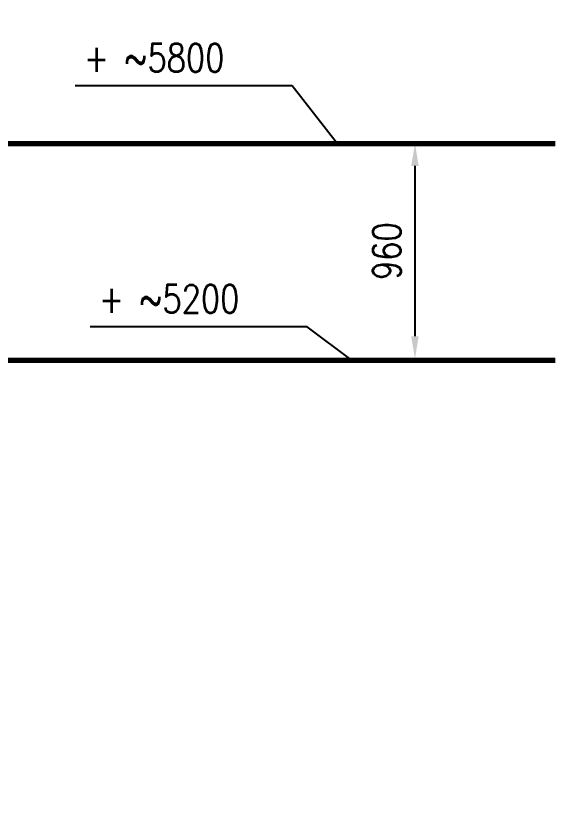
# Model space of a CAD drawing. Header units: millimetres. Extents: x -37020 to 35906, y -101 to 52234.
# Drawn here: x -90.522 to -88.118, y 406.216 to 409.761 of the extents above; entities that cross this region are included whole.
import ezdxf

# ---------------------------------------------------------------- set-up
doc = ezdxf.new("R2010")
doc.units = ezdxf.units.MM
doc.header["$PDMODE"] = 35
doc.header["$PDSIZE"] = 1
doc.linetypes.add('CENTER', pattern=[50.8, 31.75, -6.35, 6.35, -6.35])
doc.linetypes.add('CENTER2', pattern=[28.575, 19.05, -3.175, 3.175, -3.175])
for name, color, linetype in [('0_EJES', 1, 'CENTER2'), ('GE-Cotas', 1, 'Continuous'), ('M0_EQUIPOS', 2, 'Continuous')]:
    doc.layers.add(name, color=color, linetype=linetype)
doc.styles.add('Romans', font='romans.shx', dxfattribs={"width": 0.8})
doc.dimstyles.new('COTAS GENERAL', dxfattribs={"dimscale": 0.1, "dimtxt": 2.5, "dimasz": 2.5, "dimexe": 1, "dimexo": 1, "dimgap": 1.25, "dimtad": 1, "dimzin": 1, "dimdsep": 46, "dimtxsty": 'Romans', "dimcen": 1, "dimclrd": 2, "dimclre": 1, "dimclrt": 3, "dimaunit": 1, "dimadec": 3, "dimazin": 0, "dimtfac": 1, "dimtix": 1, "dimtmove": 0, "dimatfit": 0, "dimfxl": 1, "dimtolj": 1, "dimarcsym": 0})

# ---------------------------------------------------------------- blocks, each defined once
blk = doc.blocks.new('*D324')
at = {"layer": 'Defpoints', "color": 0, "transparency": 16777216}
for p in [(-89.423, 408.3749), (-88.3049, 408.2248), (-93.9496, 403.0248)]:
    blk.add_point(p, dxfattribs=at)
at = {"layer": 'GE-Cotas', "color": 1, "lineweight": -2, "transparency": 16777216}
for p, q in [((-89.223, 408.3749), (-90.1906, 408.3749)), ((-89.023, 408.2248), (-89.223, 408.3749)), ((-88.3549, 408.2248), (-89.023, 408.2248))]:
    blk.add_line(p, q, dxfattribs=at)
at = {"layer": 'GE-Cotas', "color": 3, "linetype": 'Continuous', "transparency": 16777216, "insert": (-89.8381, 408.4999), "char_height": 0.125, "attachment_point": 5, "style": 'Romans'}
blk.add_mtext('\\A1;{\\Fsimplex|c0;+ ~}5200', dxfattribs=at)
blk = doc.blocks.new('*D327')
at = {"layer": 'Defpoints', "color": 0, "transparency": 16777216}
for p in [(-88.6394, 409.1923), (-88.7424, 408.2326), (-88.6355, 408.2326)]:
    blk.add_point(p, dxfattribs=at)
at = {"layer": 'GE-Cotas', "color": 1, "lineweight": -2, "transparency": 16777216}
for p, q in [((-88.6894, 409.1923), (-88.7924, 409.1923)), ((-88.6855, 408.2326), (-88.7924, 408.2326))]:
    blk.add_line(p, q, dxfattribs=at)
at = {"layer": 'GE-Cotas', "color": 2, "lineweight": -2, "transparency": 16777216}
blk.add_line((-88.7424, 409.0923), (-88.7424, 408.3326), dxfattribs=at)
at = {"layer": 'GE-Cotas', "color": 2, "transparency": 16777216}
for points in [[(-88.7257, 409.0923), (-88.7591, 409.0923), (-88.7424, 409.1923)], [(-88.7591, 408.3326), (-88.7257, 408.3326), (-88.7424, 408.2326)]]:
    blk.add_solid(points, dxfattribs=at)
at = {"layer": 'GE-Cotas', "color": 3, "linetype": 'Continuous', "transparency": 16777216, "insert": (-88.8674, 408.7124), "char_height": 0.125, "attachment_point": 5, "rotation": 90, "style": 'Romans'}
blk.add_mtext('\\A1;960', dxfattribs=at)
blk = doc.blocks.new('*D328')
at = {"layer": 'Defpoints', "color": 0, "transparency": 16777216}
for p in [(-89.4899, 409.4498), (-88.4282, 409.1923), (-93.9496, 403.3926)]:
    blk.add_point(p, dxfattribs=at)
at = {"layer": 'GE-Cotas', "color": 1, "lineweight": -2, "transparency": 16777216}
for p, q in [((-89.2899, 409.4498), (-90.2574, 409.4498)), ((-89.0899, 409.1923), (-89.2899, 409.4498)), ((-88.4782, 409.1923), (-89.0899, 409.1923))]:
    blk.add_line(p, q, dxfattribs=at)
at = {"layer": 'GE-Cotas', "color": 3, "linetype": 'Continuous', "transparency": 16777216, "insert": (-89.9049, 409.5748), "char_height": 0.125, "attachment_point": 5, "style": 'Romans'}
blk.add_mtext('\\A1;{\\Fsimplex|c0;+ ~}5800', dxfattribs=at)

msp = doc.modelspace()

# ---------------------------------------------------------------- linework, layer by layer
at = {"color": 40}
for p, q in [((-88.1175, 408.2171), (-91.647, 408.2171)), ((-88.1175, 408.2326), (-91.6331, 408.2326))]:
    msp.add_line(p, q, dxfattribs=at)
at = {"layer": '0_EJES', "linetype": 'CENTER'}
for p, q in [((-88.1175, 409.1923), (-92.6298, 409.1923)), ((-88.1175, 408.2326), (-92.6298, 408.2326)), ((-88.1175, 408.2248), (-91.6474, 408.2248))]:
    msp.add_line(p, q, dxfattribs=at)
at = {"layer": 'M0_EQUIPOS', "color": 160}
for p, q in [((-91.6743, 409.1998), (-88.1175, 409.1998)), ((-91.6743, 409.1848), (-88.1175, 409.1848))]:
    msp.add_line(p, q, dxfattribs=at)

# ---------------------------------------------------------------- dimensions: what is measured, and where the dimension line sits
at = {"layer": 'GE-Cotas'}
for feature_location, offset, origin, picture, middle in [((-88.4282, 409.1923), (-1.0617, 0.2575), (-93.9496, 403.3926), '*D328', (-89.9049, 409.5748)), ((-88.3049, 408.2248), (-1.1181, 0.1501), (-93.9496, 403.0248), '*D324', (-89.8381, 408.4999))]:
    dim = msp.add_ordinate_dim(feature_location=feature_location, offset=offset, dtype=0, origin=origin, text='{\\Fsimplex|c0;+ ~}<>', dimstyle='COTAS GENERAL', override={"dimscale": 0.05, "dimasz": 2, "dimdec": 0, "dimlfac": 1000, "dimdsep": 44}, dxfattribs=at)
    dim.commit()
    dim.dimension.update_dxf_attribs({"geometry": picture, "text_midpoint": middle})
dim = msp.add_linear_dim(base=(-88.7424, 408.2326), p1=(-88.6394, 409.1923), p2=(-88.6355, 408.2326), angle=90, dimstyle='COTAS GENERAL', override={"dimscale": 0.05, "dimasz": 2, "dimdec": 0, "dimlfac": 1000, "dimdsep": 44}, dxfattribs=at)
dim.commit()
dim.dimension.update_dxf_attribs({"geometry": '*D327', "text_midpoint": (-88.8674, 408.7124)})

doc.saveas('drawing.dxf')
